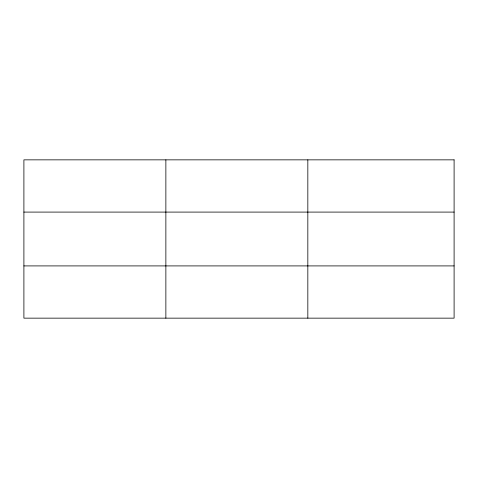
<?xml version="1.0" encoding="UTF-8"?>
<svg xmlns="http://www.w3.org/2000/svg" width="478" height="478" viewBox="0 0 478 478"><rect width="100%" height="100%" fill="white"/><g stroke="black" fill="none" stroke-linecap="round" stroke-linejoin="round"><path stroke-width="0.72" d="M165.866 318.151L165.866 159.849M307.832 318.151L307.832 159.849M23.9 212.089L454.1 212.089M23.9 265.911L454.1 265.911M454.1 159.849L454.1 318.151L23.9 318.151L23.9 159.849L454.1 159.849"/></g></svg>
